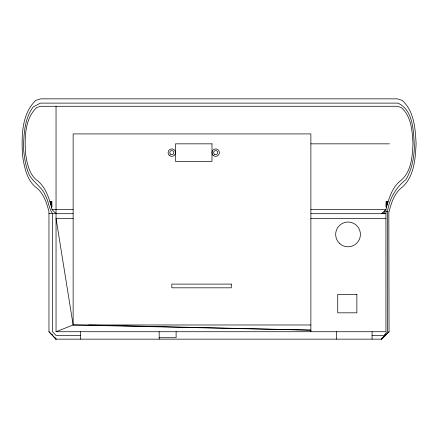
<?xml version="1.0" encoding="UTF-8"?>
<svg xmlns="http://www.w3.org/2000/svg" width="438" height="438" viewBox="0 0 438 438"><rect width="100%" height="100%" fill="white"/><g stroke="black" fill="none" stroke-linecap="round" stroke-linejoin="round"><path stroke-width="0.66" d="M56.037 106.275L56.037 331.725L385.933 331.725L385.933 209.638L387.17 204.738L387.263 201.546M386.097 204.738L386.338 206.917L386.217 201.546L386.02 207.048L386.65 206.791L386.217 201.546L387.17 204.738C389.842 195.682 393.335 185.821 401.345 180.122C411.408 171.198 412.366 156.41 412.99 143.839C412.366 131.263 411.408 116.475 401.345 107.556L397.282 106.275L40.718 106.275L36.655 107.556C24.517 119.109 24.67 137.986 25.546 153.563C27.079 163.56 29.187 175.2 38.21 181.255C46.335 188.466 49.543 199.443 52.067 209.638L56.037 213.525L48.957 213.525M51.903 204.738L51.98 207.048L51.35 206.791L51.783 201.546L51.662 206.917L51.783 201.546L50.83 204.738L50.047 201.546M50.332 201.546L50.83 204.738L51.23 201.546M386.77 201.546L387.17 204.738L387.668 201.546M372.059 335.437L383.77 335.437L387.488 331.725L387.488 211.696C389.147 199.071 395.864 187.387 405.949 179.602C411.709 169.813 413.965 158.436 414.375 147.195C413.499 132.451 413.839 110.119 397.841 103.111L40.444 103.111L33.261 106.883C24.55 118.419 23.959 133.431 23.46 147.332C24.068 155.775 25.223 164.277 28.174 172.254C31.547 181.869 42.07 186.32 45.53 195.89C48.7 201.464 48.733 208.335 52.5 213.525L52.5 331.725L56.037 335.437L80.565 335.437M387.17 204.738L387.953 201.546M389.043 211.696C391.183 203.243 394.058 194.248 400.792 188.291C414.173 178.118 415.29 159.306 416.1 143.839C415.35 128.777 414.206 111.06 402.15 100.379L397.282 98.846L40.718 98.846L35.85 100.379C21.281 114.055 21.539 136.968 22.541 155.485C24.38 167.272 26.767 180.938 37.208 188.291C43.942 194.248 46.817 203.243 48.957 211.696L48.957 331.725L56.037 339.154L381.608 339.154L389.043 331.725L388.829 211.696M389.043 331.725L381.608 339.154L382.336 338.01M386.152 334.199L381.608 339.154L382.79 337.561M381.608 339.154L383.688 336.68M381.608 213.706L385.933 209.638L310.876 209.638M56.037 331.725L73.135 324.98L310.876 324.98M310.876 143.839L389.497 143.839M52.067 209.638L73.135 209.638M385.933 211.696L387.488 211.696M56.037 213.706L73.135 213.706M310.876 213.706L385.933 213.706M73.135 218.376L56.037 218.376L73.135 324.98L310.876 330.175M310.876 218.376L385.933 218.376M48.957 331.725L56.037 339.154L55.297 338.092M159.169 337.709L176.114 337.709L176.114 331.725M88.744 324.98L310.876 330.093M51.733 334.199L52.593 335.19M54.745 337.671L56.037 339.154L55.199 338.092M50.737 201.546L50.83 204.738M384.58 210.908L384.58 213.706M383.097 212.304L383.097 213.706M372.059 331.725L372.059 339.154M336.379 331.725L336.379 339.154M310.876 331.725L310.876 133.918L73.135 133.918L73.135 324.98M159.169 331.725L159.169 339.154M80.565 331.725L80.565 339.154M211.981 143.839L175.518 143.839L175.518 161.408L211.981 161.408L211.981 143.839M231.286 284.098L171.822 284.098L171.822 287.815L231.286 287.815L231.286 284.098M356.866 294.429L337.725 294.429L337.725 312.825L356.866 312.825L356.866 294.429M214.675 154.395A2.042 2.042 0 0 0 217.741 152.621A2.042 2.042 0 0 0 214.675 150.853A2.042 2.042 0 0 0 214.675 154.395M170.36 154.066A2.042 2.042 0 0 0 173.776 153.152A2.042 2.042 0 0 0 171.274 150.65A2.042 2.042 0 0 0 170.36 154.066M169.178 155.249A3.718 3.718 0 0 0 175.392 153.585A3.718 3.718 0 0 0 170.842 149.035A3.718 3.718 0 0 0 169.178 155.249M213.071 155.249A3.718 3.718 0 0 0 219.29 153.585A3.718 3.718 0 0 0 214.735 149.035A3.718 3.718 0 0 0 213.071 155.249M339.286 243.161A12.373 12.373 0 0 0 359.992 237.61A12.373 12.373 0 0 0 344.837 222.455A12.373 12.373 0 0 0 339.286 243.161"/></g></svg>
